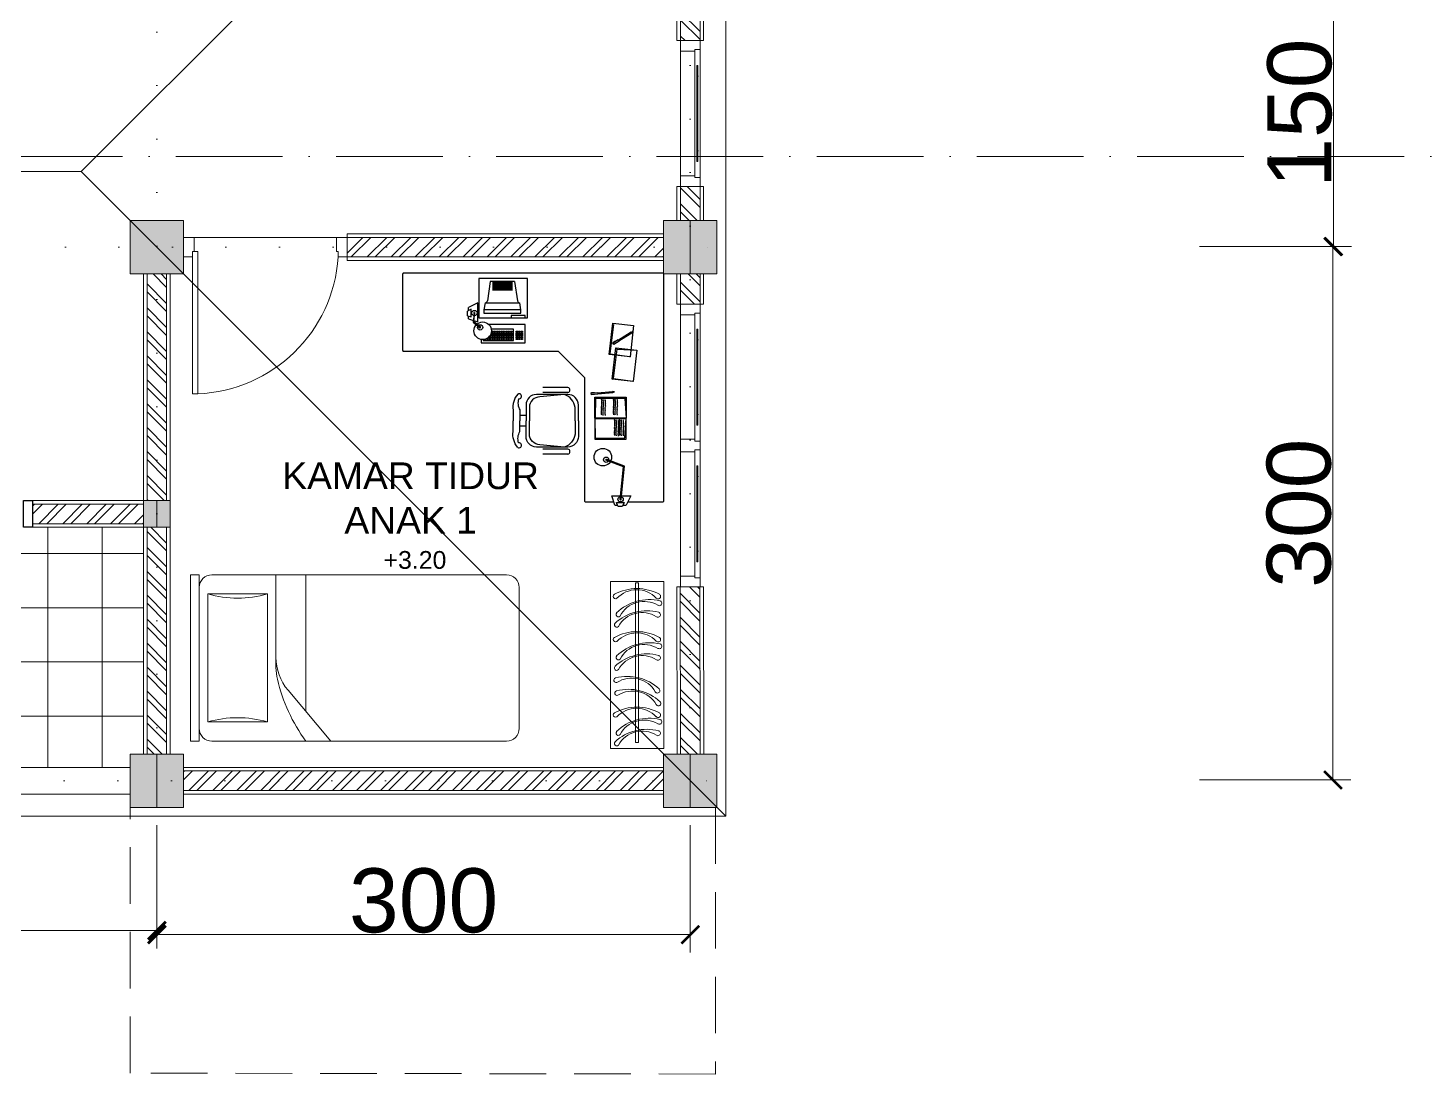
# Model space of a CAD drawing. Header units: millimetres. Extents: x -12161372 to 46643, y -9506984 to 15358.
# Drawn here: x 17820 to 18606, y 5194 to 5782 of the extents above; entities that cross this region are included whole.
import ezdxf
from ezdxf.enums import TextEntityAlignment as Align

# ---------------------------------------------------------------- set-up
doc = ezdxf.new("R2010")
doc.units = ezdxf.units.MM
for name, pattern in [('ACAD_ISO07W100', [3, 0, -3]), ('ACAD_ISO10W100', [18, 12, -3, 0, -3]), ('HIDDEN2', [4.7625, 3.175, -1.5875])]:
    doc.linetypes.add(name, pattern=pattern)
for name, color, linetype, lineweight in [('arsiran', 202, 'Continuous', 0), ('atap', 220, 'Continuous', 0), ('dimensi', 50, 'Continuous', 5), ('dinding', 110, 'Continuous', 9), ('furniture', 7, 'Continuous', 5), ('garis potongan', 3, 'ACAD_ISO10W100', 18), ('interior', 7, 'Continuous', 13), ('jendela', 7, 'Continuous', 15), ('kolom', 150, 'Continuous', 13), ('pintu', 7, 'Continuous', 13), ('teks', 255, 'Continuous', 5)]:
    doc.layers.add(name, color=color, linetype=linetype, lineweight=lineweight)
doc.layers.add('GRID', color=7, linetype='Continuous', plot=False)
doc.styles.add('ATT', font='romans.shx')
doc.styles.get("Standard").update_dxf_attribs({"font": 'arial.ttf'})
doc.dimstyles.new('ISO-25', dxfattribs={"dimtxt": 4.5, "dimasz": 10, "dimexe": 10, "dimexo": 10, "dimtad": 1, "dimtxsty": 'Standard', "dimblk": 'ARCHTICK', "dimcen": 2.5, "dimclrt": 256, "dimadec": 0, "dimazin": 0, "dimtfac": 1, "dimtmove": 0, "dimatfit": 3, "dimfxl": 75, "dimfxlon": 1, "dimtfillclr": 256, "dimlwd": -1, "dimlwe": -1, "dimarcsym": 0})

# ---------------------------------------------------------------- blocks, each defined once
blk = doc.blocks.new('*U46')
at = {"layer": 'arsiran'}
h = blk.add_hatch(dxfattribs=at)
h.set_pattern_fill('ANSI32', color=256, angle=-0.02611)
h.set_pattern_definition([(44.9739, (-2527.536, -4512.117), (-6.732122, 6.73826), []), (44.9739, (-2523.0455, -4512.119), (-6.732122, 6.73826), [])])
h.paths.add_polyline_path([(0, 5.5), (0, -5.5), (19.2, -5.51), (19.2, 5.49)])
blk.add_lwpolyline([(0, -5.5), (19.2, -5.51), (19.2, 5.49), (0, 5.5)], close=True, dxfattribs=at)
at = {"layer": 'dinding'}
blk.add_lwpolyline([(0, -7.5), (19.2, -7.51), (19.21, 7.49), (0, 7.5)], close=True, dxfattribs=at)
blk = doc.blocks.new('*U4')
at = {"layer": 'arsiran'}
h = blk.add_hatch(dxfattribs=at)
h.set_pattern_fill('ANSI32', color=256)
h.set_pattern_definition([(45, (-2274.681, -4513.269), (-6.735192, 6.735192), []), (45, (-2270.191, -4513.269), (-6.735192, 6.735192), [])])
h.paths.add_polyline_path([(0, 5.5), (0, -5.5), (270, -5.5), (270, 5.5)])
blk.add_lwpolyline([(0, -5.5), (270, -5.5), (270, 5.5), (0, 5.5)], close=True, dxfattribs=at)
at = {"layer": 'dinding'}
blk.add_lwpolyline([(0, -7.5), (270, -7.5), (270, 7.5), (0, 7.5)], close=True, dxfattribs=at)
blk = doc.blocks.new('*U13')
at = {"layer": 'arsiran'}
h = blk.add_hatch(dxfattribs=at)
h.set_pattern_fill('ANSI32', color=256)
h.set_pattern_definition([(45, (-2417.181, -4513.269), (-6.735192, 6.735192), []), (45, (-2412.691, -4513.269), (-6.735192, 6.735192), [])])
h.paths.add_polyline_path([(0, 5.5), (0, -5.5), (127.5, -5.5), (127.5, 5.5)])
blk.add_lwpolyline([(0, -5.5), (127.5, -5.5), (127.5, 5.5), (0, 5.5)], close=True, dxfattribs=at)
at = {"layer": 'dinding'}
blk.add_lwpolyline([(0, -7.5), (127.5, -7.5), (127.5, 7.5), (0, 7.5)], close=True, dxfattribs=at)
blk = doc.blocks.new('*U45')
at = {"layer": 'arsiran'}
h = blk.add_hatch(dxfattribs=at)
h.set_pattern_fill('ANSI32', color=256, angle=-0.00017)
h.set_pattern_definition([(44.99983, (-2366.694, -4513.262), (-6.735172, 6.735212), []), (44.99983, (-2362.204, -4513.262), (-6.735172, 6.735212), [])])
h.paths.add_polyline_path([(0, 5.5), (0, -5.5), (178, -5.5), (178, 5.5)])
blk.add_lwpolyline([(0, -5.5), (178, -5.5), (178, 5.5), (0, 5.5)], close=True, dxfattribs=at)
at = {"layer": 'dinding'}
blk.add_lwpolyline([(0, -7.5), (178, -7.5), (178, 7.5), (0, 7.5)], close=True, dxfattribs=at)
blk = doc.blocks.new('*U116')
at = {"layer": 'arsiran'}
h = blk.add_hatch(dxfattribs=at)
h.set_pattern_fill('ANSI32', color=256, angle=0.07734)
h.set_pattern_definition([(45.07734, (-2444.634, -4516.573), (-6.744278, 6.726094), []), (45.07734, (-2440.1435, -4516.567), (-6.744278, 6.726094), [])])
h.paths.add_polyline_path([(-0.01, 5.5), (0.01, -5.5), (93.96, -5.37), (93.95, 5.63)])
blk.add_lwpolyline([(0.01, -5.5), (93.96, -5.37), (93.95, 5.63), (-0.01, 5.5)], close=True, dxfattribs=at)
at = {"layer": 'dinding'}
blk.add_lwpolyline([(0.01, -7.5), (93.96, -7.37), (93.94, 7.63), (-0.01, 7.5)], close=True, dxfattribs=at)
blk = doc.blocks.new('*U37')
at = {"layer": 'arsiran'}
h = blk.add_hatch(dxfattribs=at)
h.set_pattern_fill('ANSI32', color=256)
h.set_pattern_definition([(45, (-2527.686, -4513.269), (-6.735192, 6.735192), []), (45, (-2523.196, -4513.269), (-6.735192, 6.735192), [])])
h.paths.add_polyline_path([(0, 5.5), (0, -5.5), (16.99, -5.5), (16.99, 5.5)])
blk.add_lwpolyline([(0, -5.5), (16.99, -5.5), (16.99, 5.5), (0, 5.5)], close=True, dxfattribs=at)
at = {"layer": 'dinding'}
blk.add_lwpolyline([(0, -7.5), (16.99, -7.5), (16.99, 7.5), (0, 7.5)], close=True, dxfattribs=at)
blk = doc.blocks.new('12PBED02')
at = {"color": 0, "linetype": 'ByBlock'}
for p, q in [((0, 0), (0, 39)), ((2, 39), (0, 39)), ((2, 0), (2, 39)), ((5, 39), (74, 39)), ((20, 39), (20, 17.28474)), ((27, 39), (27, 7)), ((18, 34.5), (4, 34.5)), ((4, 34.5), (4, 4.5)), ((18, 4.5), (18, 34.5)), ((77, 36), (77, 3)), ((32.861232, 0.014143), (22.821743, 11.933915)), ((4, 4.5), (18, 4.5)), ((2, 0), (0, 0)), ((74, 0), (5, 0))]:
    blk.add_line(p, q, dxfattribs=at)
for centre, radius, start, end in [((5, 36), 3, 90, 180), ((74, 36), 3, 0, 90), ((11, 58.5), 25, 253.739795, 286.260205), ((32, 19.664349), 12, 180, 220.10593), ((32, 17.28474), 12, 180, 193.392796), ((59.913793, 23.931034), 40.69413, 193.392796, 216.020234), ((11, -19.5), 25, 73.739795, 106.260205), ((5, 3), 3, 180, 270), ((74, 3), 3, 270, 0)]:
    blk.add_arc(centre, radius, start, end, dxfattribs=at)
at = {"color": 0, "linetype": 'ByBlock', "style": 'ATT'}
for tag, flags, p in [('ITEM', 3, (49, 25)), ('ROOM_NUMBER', 1, (49, 10.5))]:
    blk.add_attdef(tag, text='', height=6, dxfattribs=dict(at, flags=flags)).set_placement(p, align=Align.CENTER)
blk = doc.blocks.new('*U29')
at = {"layer": 'arsiran'}
h = blk.add_hatch(dxfattribs=at)
h.set_pattern_fill('ANSI32', color=256)
h.set_pattern_definition([(45, (-2482.181, -4513.269), (-6.735192, 6.735192), []), (45, (-2477.691, -4513.269), (-6.735192, 6.735192), [])])
h.paths.add_polyline_path([(0, 5.5), (0, -5.5), (62.5, -5.5), (62.5, 5.5)])
blk.add_lwpolyline([(0, -5.5), (62.5, -5.5), (62.5, 5.5), (0, 5.5)], close=True, dxfattribs=at)
at = {"layer": 'dinding'}
blk.add_lwpolyline([(0, -7.5), (62.5, -7.5), (62.5, 7.5), (0, 7.5)], close=True, dxfattribs=at)
blk = doc.blocks.new('_ArchTick')
at = {"color": 0, "linetype": 'ByBlock', "const_width": 0.15}
blk.add_lwpolyline([(-0.5, -0.5), (0.5, 0.5)], dxfattribs=at)
blk = doc.blocks.new('*D109')
at = {"layer": 'Defpoints', "color": 0, "ltscale": 10, "transparency": 16777216}
for p in [(17592.06, 5343.68), (17892.06, 5343.68), (17892.06, 5274.36)]:
    blk.add_point(p, dxfattribs=at)
at = {"layer": 'dimensi', "color": 0, "ltscale": 10, "transparency": 16777216}
for p, q in [((17592.06, 5333.68), (17592.06, 5264.36)), ((17892.06, 5333.68), (17892.06, 5264.36)), ((17592.06, 5274.36), (17892.06, 5274.36))]:
    blk.add_line(p, q, dxfattribs=at)
at = {"layer": 'dimensi', "color": 0, "ltscale": 10, "transparency": 16777216, "xscale": 10, "yscale": 10, "zscale": 10, "rotation": 180}
blk.add_blockref('_ArchTick', (17592.06, 5274.36), dxfattribs=at)
at = {"layer": 'dimensi', "color": 0, "ltscale": 10, "transparency": 16777216, "xscale": 10, "yscale": 10, "zscale": 10}
blk.add_blockref('_ArchTick', (17892.06, 5274.36), dxfattribs=at)
at = {"layer": 'dimensi', "ltscale": 10, "transparency": 16777216, "insert": (17742.06, 5293.38), "char_height": 4.5, "attachment_point": 5}
blk.add_mtext('{\\H8x;300}', dxfattribs=at)
blk = doc.blocks.new('*D110')
at = {"layer": 'Defpoints', "color": 0, "ltscale": 10, "transparency": 16777216}
for p in [(18192.06, 5343.68), (17892.06, 5272.11), (18192.06, 5272.11)]:
    blk.add_point(p, dxfattribs=at)
at = {"layer": 'dimensi', "color": 0, "ltscale": 10, "transparency": 16777216}
for p, q in [((18192.06, 5333.68), (18192.06, 5262.11)), ((17892.06, 5272.11), (17892.06, 5282.11)), ((17892.06, 5272.11), (18192.06, 5272.11))]:
    blk.add_line(p, q, dxfattribs=at)
at = {"layer": 'dimensi', "color": 0, "ltscale": 10, "transparency": 16777216, "xscale": 10, "yscale": 10, "zscale": 10, "rotation": 180}
blk.add_blockref('_ArchTick', (17892.06, 5272.11), dxfattribs=at)
at = {"layer": 'dimensi', "color": 0, "ltscale": 10, "transparency": 16777216, "xscale": 10, "yscale": 10, "zscale": 10}
blk.add_blockref('_ArchTick', (18192.06, 5272.11), dxfattribs=at)
at = {"layer": 'dimensi', "ltscale": 10, "transparency": 16777216, "insert": (18042.06, 5291.13), "char_height": 4.5, "attachment_point": 5}
blk.add_mtext('{\\H8x;300}', dxfattribs=at)
blk = doc.blocks.new('*D111')
at = {"layer": 'Defpoints', "color": 0, "ltscale": 10, "transparency": 16777216}
for p in [(18207.06, 5809.07), (18207.06, 5659.07), (18553.84, 5659.07)]:
    blk.add_point(p, dxfattribs=at)
at = {"layer": 'dimensi', "color": 0, "ltscale": 10, "transparency": 16777216}
for p, q in [((18478.84, 5809.07), (18563.84, 5809.07)), ((18553.84, 5809.07), (18553.84, 5659.07)), ((18478.84, 5659.07), (18563.84, 5659.07))]:
    blk.add_line(p, q, dxfattribs=at)
at = {"layer": 'dimensi', "color": 0, "ltscale": 10, "transparency": 16777216, "xscale": 10, "yscale": 10, "zscale": 10}
for p, rotation in [((18553.84, 5809.07), 90), ((18553.84, 5659.07), 270)]:
    blk.add_blockref('_ArchTick', p, dxfattribs=dict(at, rotation=rotation))
at = {"layer": 'dimensi', "ltscale": 10, "transparency": 16777216, "insert": (18534.83, 5734.07), "char_height": 4.5, "attachment_point": 5, "rotation": 90}
blk.add_mtext('{\\H8x;150}', dxfattribs=at)
blk = doc.blocks.new('*D112')
at = {"layer": 'Defpoints', "color": 0, "ltscale": 10, "transparency": 16777216}
for p in [(18207.69, 5659.07), (18208.31, 5359.07), (18553.48, 5359.07)]:
    blk.add_point(p, dxfattribs=at)
at = {"layer": 'dimensi', "color": 0, "ltscale": 10, "transparency": 16777216}
for p, q in [((18478.48, 5659.07), (18563.48, 5659.07)), ((18553.48, 5659.07), (18553.48, 5359.07)), ((18478.48, 5359.07), (18563.48, 5359.07))]:
    blk.add_line(p, q, dxfattribs=at)
at = {"layer": 'dimensi', "color": 0, "ltscale": 10, "transparency": 16777216, "xscale": 10, "yscale": 10, "zscale": 10}
for p, rotation in [((18553.48, 5659.07), 90), ((18553.48, 5359.07), 270)]:
    blk.add_blockref('_ArchTick', p, dxfattribs=dict(at, rotation=rotation))
at = {"layer": 'dimensi', "ltscale": 10, "transparency": 16777216, "insert": (18534.46, 5509.07), "char_height": 4.5, "attachment_point": 5, "rotation": 90}
blk.add_mtext('{\\H8x;300}', dxfattribs=at)
blk = doc.blocks.new('A$C20D7642B')
for p, q in [((0, 1880), (0, 0)), ((600, 1880), (0, 1880)), ((285, 14), (285, 1812)), ((285, 1812), (316, 1812)), ((316, 1812), (316, 14)), ((600, 1880), (600, 0)), ((340, 0), (0, 0)), ((316, 14), (285, 14)), ((340, 0), (600, 0))]:
    blk.add_line(p, q)
for centre, radius, start, end in [((65, 1707), 27.8, 56.3378, 252.7376), ((190, 2189), 526, 255.3064, 312.7492), ((243, 1988), 305, 237.7855, 330.9171), ((511, 1705), 26.4, 313.4541, 140.2621), ((529, 1823), 26.4, 312.0689, 138.8769), ((49, 1578), 27.8, 57.7231, 254.1228), ((163, 2064), 526, 256.6916, 314.1345), ((221, 1864), 305, 239.1708, 332.3023), ((63, 1502), 27.8, 42.31, 238.7098), ((301, 1940), 526, 241.2786, 298.7214), ((304, 1732), 305, 223.7577, 316.8893), ((542, 1501), 26.4, 298.0411, 124.849), ((59, 1372), 27.8, 28.2801, 224.6799), ((397, 1739), 526, 227.2487, 284.6915), ((349, 1537), 305, 209.7278, 302.8594), ((524, 1256), 26.4, 284.0112, 110.8192), ((71, 1227), 27.8, 28.2801, 224.6799), ((408, 1594), 526, 227.2487, 284.6915), ((360, 1392), 305, 209.7278, 302.8594), ((535, 1111), 26.4, 284.0112, 110.8192), ((190, 1340), 526, 255.3064, 312.7492), ((243, 1139), 305, 237.7855, 330.9171), ((529, 974), 26.4, 312.0689, 138.8769), ((65, 858), 27.8, 56.3378, 252.7376), ((163, 1215), 526, 256.6916, 314.1345), ((221, 1015), 305, 239.1708, 332.3023), ((511, 856), 26.4, 313.4541, 140.2621), ((49, 729), 27.8, 57.7231, 254.1228), ((63, 653), 27.8, 42.31, 238.7098), ((304, 883), 305, 223.7577, 316.8893), ((542, 652), 26.4, 298.0411, 124.849), ((301, 1090), 526, 241.2786, 298.7214), ((243, 655), 305, 237.7855, 330.9171), ((529, 489), 26.4, 312.0689, 138.8769), ((65, 374), 27.8, 56.3378, 252.7376), ((163, 730), 526, 256.6916, 314.1345), ((190, 856), 526, 255.3064, 312.7492), ((221, 530), 305, 239.1708, 332.3023), ((511, 372), 26.4, 313.4541, 140.2621), ((49, 245), 27.8, 57.7231, 254.1228), ((63, 168), 27.8, 42.31, 238.7098), ((304, 398), 305, 223.7577, 316.8893), ((542, 168), 26.4, 298.0411, 124.849), ((301, 606), 526, 241.2786, 298.7214)]:
    blk.add_arc(centre, radius, start, end)

msp = doc.modelspace()

# ---------------------------------------------------------------- hatches: boundary and pattern name
at = {"layer": 'dinding'}
h = msp.add_hatch(dxfattribs=at)
h.set_pattern_fill('NET', color=8, scale=9.6)
h.paths.add_polyline_path([(17884.561, 5501.176), (17599.561, 5501.176), (17599.561, 5373.676), (17607.061, 5373.676), (17607.061, 5366.176), (17877.061, 5366.176), (17877.061, 5373.676), (17884.561, 5373.676)])
at = {"layer": 'jendela'}
h = msp.add_hatch(color=256, dxfattribs=at)
h.dxf.hatch_style = 1
h.paths.add_polyline_path([(18196.338, 5706.874), (18195.738, 5706.874), (18195.738, 5760.874), (18196.338, 5760.874)])
h = msp.add_hatch(color=256, dxfattribs=at)
h.dxf.hatch_style = 1
h.paths.add_polyline_path([(18196.338, 5706.874), (18195.738, 5706.874), (18195.738, 5760.874), (18196.338, 5760.874)])
h = msp.add_hatch(color=256, dxfattribs=at)
h.dxf.hatch_style = 1
h.paths.add_polyline_path([(18196.338, 5760.861), (18195.738, 5760.861), (18195.738, 5706.861), (18196.338, 5706.861)])
h = msp.add_hatch(color=256, dxfattribs=at)
h.dxf.hatch_style = 1
h.paths.add_polyline_path([(18196.338, 5760.861), (18195.738, 5760.861), (18195.738, 5706.861), (18196.338, 5706.861)])
h = msp.add_hatch(color=256, dxfattribs=at)
h.dxf.hatch_style = 1
h.paths.add_polyline_path([(18196.343, 5760.867), (18195.743, 5760.867), (18195.743, 5706.867), (18196.343, 5706.867)])
h = msp.add_hatch(color=256, dxfattribs=at)
h.dxf.hatch_style = 1
h.paths.add_polyline_path([(18196.347, 5558.683), (18195.747, 5558.683), (18195.747, 5612.683), (18196.347, 5612.683)])
h = msp.add_hatch(color=256, dxfattribs=at)
h.dxf.hatch_style = 1
h.paths.add_polyline_path([(18196.347, 5558.683), (18195.747, 5558.683), (18195.747, 5612.683), (18196.347, 5612.683)])
h = msp.add_hatch(color=256, dxfattribs=at)
h.dxf.hatch_style = 1
h.paths.add_polyline_path([(18196.347, 5612.669), (18195.747, 5612.669), (18195.747, 5558.669), (18196.347, 5558.669)])
h = msp.add_hatch(color=256, dxfattribs=at)
h.dxf.hatch_style = 1
h.paths.add_polyline_path([(18196.347, 5612.669), (18195.747, 5612.669), (18195.747, 5558.669), (18196.347, 5558.669)])
h = msp.add_hatch(color=256, dxfattribs=at)
h.dxf.hatch_style = 1
h.paths.add_polyline_path([(18196.352, 5612.676), (18195.752, 5612.676), (18195.752, 5558.676), (18196.352, 5558.676)])
h = msp.add_hatch(color=256, dxfattribs=at)
h.dxf.hatch_style = 1
h.paths.add_polyline_path([(18196.347, 5481.683), (18195.747, 5481.683), (18195.747, 5535.683), (18196.347, 5535.683)])
h = msp.add_hatch(color=256, dxfattribs=at)
h.dxf.hatch_style = 1
h.paths.add_polyline_path([(18196.347, 5481.683), (18195.747, 5481.683), (18195.747, 5535.683), (18196.347, 5535.683)])
h = msp.add_hatch(color=256, dxfattribs=at)
h.dxf.hatch_style = 1
h.paths.add_polyline_path([(18196.347, 5535.669), (18195.747, 5535.669), (18195.747, 5481.669), (18196.347, 5481.669)])
h = msp.add_hatch(color=256, dxfattribs=at)
h.dxf.hatch_style = 1
h.paths.add_polyline_path([(18196.347, 5535.669), (18195.747, 5535.669), (18195.747, 5481.669), (18196.347, 5481.669)])
h = msp.add_hatch(color=256, dxfattribs=at)
h.dxf.hatch_style = 1
h.paths.add_polyline_path([(18196.352, 5535.676), (18195.752, 5535.676), (18195.752, 5481.676), (18196.352, 5481.676)])
at = {"layer": 'kolom'}
h = msp.add_hatch(color=256, dxfattribs=at)
h.dxf.hatch_style = 1
h.paths.add_polyline_path([(17907.061, 5643.676), (17907.061, 5673.676), (17877.061, 5673.676), (17877.061, 5643.676)])
h = msp.add_hatch(color=256, dxfattribs=at)
h.dxf.hatch_style = 1
h.paths.add_polyline_path([(18207.061, 5643.676), (18207.061, 5673.676), (18177.061, 5673.676), (18177.061, 5643.676)])
h = msp.add_hatch(color=256, dxfattribs=at)
h.dxf.hatch_style = 1
h.paths.add_polyline_path([(17884.561, 5501.176), (17899.561, 5501.176), (17899.561, 5516.176), (17884.561, 5516.176)])
h = msp.add_hatch(color=256, dxfattribs=at)
h.dxf.hatch_style = 1
h.paths.add_polyline_path([(17907.061, 5343.676), (17907.061, 5373.676), (17877.061, 5373.676), (17877.061, 5343.676)])
h = msp.add_hatch(color=256, dxfattribs=at)
h.dxf.hatch_style = 1
h.paths.add_polyline_path([(18207.061, 5343.676), (18207.061, 5373.676), (18177.061, 5373.676), (18177.061, 5343.676)])

# ---------------------------------------------------------------- linework, layer by layer
msp.add_lwpolyline([(17822.061, 5501.176), (17817.061, 5501.176), (17817.061, 5516.176), (17822.061, 5516.176)], close=True)
at = {"layer": 'atap', "ltscale": 10}
for p, q in [((17849.561, 5701.176), (18075.026, 5926.641)), ((17649.561, 5701.176), (17849.561, 5701.176)), ((17849.561, 5701.176), (18212.061, 5338.676))]:
    msp.add_line(p, q, dxfattribs=at)
at = {"layer": 'atap', "linetype": 'HIDDEN2', "ltscale": 10}
for p, q in [((17877.061, 5194.23), (17877.061, 5343.676)), ((18206.196, 5343.676), (18206.196, 5193.705)), ((18206.196, 5193.705), (17877.061, 5194.23))]:
    msp.add_line(p, q, dxfattribs=at)
at = {"layer": 'atap', "ltscale": 10}
msp.add_lwpolyline([(17287.061, 6063.676), (17287.061, 5338.676), (18212.061, 5338.676), (18212.061, 5789.069)], dxfattribs=at)
at = {"layer": 'dinding'}
msp.add_lwpolyline([(17607.061, 5351.176), (17877.061, 5351.176), (17877.061, 5366.176), (17607.061, 5366.176)], close=True, dxfattribs=at)
at = {"layer": 'garis potongan', "ltscale": 5}
msp.add_lwpolyline([(16641.36, 5684.673), (16641.36, 5709.673), (19143.906, 5709.673), (19143.906, 5684.673)], dxfattribs=at)
at = {"layer": 'GRID'}
for p, q in [((18100.43, 5641.143), (18073.061, 5641.143)), ((18073.061, 5641.143), (18073.061, 5618.987)), ((18079.575, 5639.448), (18077.966, 5628.462)), ((18093.267, 5639.448), (18079.575, 5639.448)), ((18081.077, 5639.448), (18081.077, 5634.261)), ((18081.668, 5639.448), (18081.668, 5634.261)), ((18082.259, 5639.448), (18082.259, 5634.261)), ((18082.85, 5639.448), (18082.85, 5634.261)), ((18083.441, 5639.448), (18083.441, 5634.261)), ((18084.031, 5639.448), (18084.031, 5634.261)), ((18084.622, 5639.448), (18084.622, 5634.261)), ((18085.213, 5639.448), (18085.213, 5634.261)), ((18085.804, 5639.448), (18085.804, 5634.261)), ((18086.395, 5639.448), (18086.395, 5634.261)), ((18086.986, 5639.448), (18086.986, 5634.261)), ((18087.577, 5639.448), (18087.577, 5634.261)), ((18087.577, 5639.448), (18087.577, 5634.261)), ((18088.168, 5639.448), (18088.168, 5634.261)), ((18088.759, 5639.448), (18088.759, 5634.261)), ((18089.35, 5639.448), (18089.35, 5634.261)), ((18089.941, 5639.448), (18089.941, 5634.261)), ((18090.531, 5639.448), (18090.531, 5634.261)), ((18091.122, 5639.448), (18091.122, 5634.261)), ((18091.713, 5639.448), (18091.713, 5634.261)), ((18093.267, 5639.448), (18094.877, 5628.462)), ((18100.43, 5618.987), (18100.43, 5641.143)), ((18068.78, 5623.75), (18066.687, 5622.736)), ((18066.687, 5620.158), (18066.687, 5622.736)), ((18072.559, 5627.384), (18067.326, 5624.847)), ((18067.326, 5623.045), (18067.326, 5624.847)), ((18068.78, 5619.468), (18068.78, 5623.75)), ((18070.736, 5621.957), (18070.198, 5616.999)), ((18072.559, 5616.678), (18072.559, 5627.384)), ((18076.614, 5627.386), (18076.03, 5623.399)), ((18096.83, 5623.399), (18076.03, 5623.399)), ((18076.03, 5623.399), (18076.03, 5621.556)), ((18076.614, 5627.386), (18096.229, 5627.386)), ((18096.83, 5623.399), (18096.229, 5627.386)), ((18096.83, 5621.556), (18096.83, 5623.399)), ((18066.687, 5620.158), (18068.78, 5619.468)), ((18067.326, 5618.404), (18067.326, 5619.948)), ((18067.326, 5618.404), (18072.559, 5616.678)), ((18070.531, 5621.402), (18069.922, 5616.471)), ((18069.922, 5616.471), (18073.65, 5613.379)), ((18070.198, 5616.999), (18073.988, 5613.863)), ((18073.061, 5618.987), (18100.43, 5618.987)), ((18076.03, 5621.556), (18096.83, 5621.556)), ((18099.12, 5615.248), (18078.736, 5615.248)), ((18099.126, 5620.29), (18091.307, 5620.29)), ((18091.307, 5620.29), (18091.307, 5618.987)), ((18099.12, 5604.821), (18099.12, 5615.248)), ((18099.126, 5618.987), (18099.126, 5620.29)), ((18147.022, 5598.774), (18149.093, 5615.162)), ((18074.358, 5606.848), (18074.358, 5604.821)), ((18075.661, 5606.765), (18075.661, 5606.125)), ((18092.604, 5612.641), (18080.16, 5612.641)), ((18092.604, 5606.125), (18092.604, 5612.641)), ((18148.508, 5604.827), (18151.5, 5606.716)), ((18151.5, 5606.716), (18151.933, 5606.031)), ((18151.612, 5606.527), (18158.778, 5611.052)), ((18151.928, 5606.027), (18159.094, 5610.552)), ((18159.094, 5610.552), (18159.83, 5611.403)), ((18074.358, 5604.821), (18099.12, 5604.821)), ((18075.661, 5606.125), (18092.604, 5606.125)), ((18117.969, 5599.949), (18132.742, 5585.187)), ((18147.022, 5598.774), (18146.427, 5598.359)), ((18147.022, 5598.774), (18157.955, 5597.276)), ((18148.489, 5605.043), (18149.946, 5605.963)), ((18148.624, 5604.829), (18148.489, 5605.043)), ((18149.025, 5604.008), (18148.508, 5604.827)), ((18148.624, 5604.829), (18150.081, 5605.75)), ((18148.778, 5584.936), (18150.849, 5601.324)), ((18152.012, 5605.894), (18149.025, 5604.008)), ((18150.081, 5605.75), (18149.946, 5605.963)), ((18150.173, 5602.136), (18150.849, 5601.324)), ((18150.849, 5601.324), (18161.917, 5600.81)), ((18151.928, 5606.027), (18152.012, 5605.894)), ((18157.955, 5597.276), (18158.17, 5597.043)), ((18148.183, 5584.521), (18148.778, 5584.936)), ((18148.778, 5584.936), (18159.712, 5583.438)), ((18159.712, 5583.438), (18159.926, 5583.205)), ((18123.215, 5579.8), (18109.2, 5579.8)), ((18123.215, 5576.952), (18109.2, 5576.952)), ((18136.4, 5576.709), (18139.924, 5577.029)), ((18136.488, 5575.744), (18136.4, 5576.709)), ((18136.481, 5576.91), (18138.198, 5577.066)), ((18136.504, 5576.659), (18136.481, 5576.91)), ((18140.005, 5576.064), (18136.488, 5575.744)), ((18136.504, 5576.659), (18138.221, 5576.815)), ((18138.221, 5576.815), (18138.198, 5577.066)), ((18139.924, 5577.029), (18139.997, 5576.222)), ((18139.938, 5576.81), (18148.378, 5577.577)), ((18139.991, 5576.221), (18148.431, 5576.988)), ((18139.991, 5576.221), (18140.005, 5576.064)), ((18149.475, 5577.411), (18148.378, 5577.577)), ((18148.431, 5576.988), (18149.475, 5577.411)), ((18138.278, 5574.406), (18138.757, 5573.861)), ((18138.757, 5573.861), (18138.495, 5562.828)), ((18138.757, 5573.861), (18155.274, 5573.643)), ((18156.005, 5574.406), (18155.274, 5573.643)), ((18155.274, 5573.643), (18156.005, 5562.587)), ((18099.691, 5564.026), (18096.225, 5564.026)), ((18138.495, 5562.828), (18138.288, 5562.589)), ((18138.757, 5551.314), (18138.495, 5562.346)), ((18138.495, 5562.346), (18156.005, 5562.346)), ((18155.274, 5551.532), (18156.005, 5562.587)), ((18099.691, 5558.117), (18096.225, 5558.117)), ((18138.757, 5551.314), (18155.274, 5551.532)), ((18123.215, 5545.191), (18109.2, 5545.191)), ((18123.215, 5542.344), (18109.2, 5542.344)), ((18154.565, 5535.214), (18144.546, 5538.942)), ((18155.093, 5535.49), (18145.03, 5539.28)), ((18153.124, 5517.019), (18155.093, 5535.49)), ((18152.569, 5516.814), (18154.565, 5535.214)), ((18147.845, 5518.842), (18158.551, 5518.842)), ((18149.571, 5513.609), (18147.845, 5518.842)), ((18149.571, 5513.609), (18151.115, 5513.609)), ((18150.635, 5515.064), (18154.917, 5515.064)), ((18151.325, 5512.971), (18150.635, 5515.064)), ((18151.325, 5512.971), (18153.903, 5512.971)), ((18154.917, 5515.064), (18153.903, 5512.971)), ((18154.212, 5513.609), (18156.014, 5513.609)), ((18158.551, 5518.842), (18156.014, 5513.609))]:
    msp.add_line(p, q, dxfattribs=at)
for points in [[(18117.969, 5599.949), (18031.064, 5599.949, -0.4142136), (18030.473, 5600.54), (18030.473, 5643.676, -0.4142136), (18031.064, 5644.267), (18133.333, 5644.267)], [(18133.333, 5644.267), (18176.47, 5644.267, -0.4142136), (18177.061, 5643.676), (18177.061, 5515.87, -0.4142136), (18176.47, 5515.279), (18156.824, 5515.279)], [(18149.021, 5515.279), (18133.333, 5515.279, -0.4142136), (18132.742, 5515.87), (18132.742, 5585.187)], [(18094.978, 5576.104, 0.2070657), (18092.403, 5567.118), (18092.403, 5561.072)], [(18129.119, 5561.072), (18129.119, 5569.935, 0.4142136), (18123.21, 5575.845), (18105.482, 5575.845, 0.4183762), (18099.691, 5569.935), (18099.691, 5561.072)], [(18127.261, 5561.072), (18127.261, 5568.61, 0.2802797), (18121.351, 5575.845), (18107.41, 5574.519, 0.4183762), (18101.619, 5568.61), (18101.619, 5561.072)], [(18095.515, 5573.424, 0.2145784), (18096.225, 5567.142), (18096.225, 5561.072)], [(18094.978, 5546.039, -0.2070657), (18092.403, 5555.026), (18092.403, 5561.072)], [(18095.515, 5548.719, -0.2145784), (18096.225, 5555.001), (18096.225, 5561.072)], [(18129.119, 5561.072), (18129.119, 5552.208, -0.4142136), (18123.21, 5546.299), (18105.482, 5546.299, -0.4183762), (18099.691, 5552.208), (18099.691, 5561.072)], [(18127.261, 5561.072), (18127.261, 5553.534, -0.2802797), (18121.351, 5546.299), (18107.41, 5547.625, -0.4183762), (18101.619, 5553.534), (18101.619, 5561.072)]]:
    msp.add_lwpolyline(points, format="xyb", dxfattribs=at)
for points in [[(18158.17, 5597.032), (18146.427, 5598.359), (18148.417, 5615.974), (18160.16, 5614.648)], [(18078.549, 5606.842), (18077.708, 5606.842), (18077.708, 5607.317), (18078.549, 5607.317)], [(18079.792, 5607.646), (18078.951, 5607.646), (18078.951, 5608.121), (18079.792, 5608.121)], [(18079.792, 5606.842), (18078.951, 5606.842), (18078.951, 5607.317), (18079.792, 5607.317)], [(18081.217, 5610.897), (18080.376, 5610.897), (18080.376, 5611.372), (18081.217, 5611.372)], [(18081.217, 5610.057), (18080.376, 5610.057), (18080.376, 5610.531), (18081.217, 5610.531)], [(18081.217, 5609.253), (18080.376, 5609.253), (18080.376, 5609.728), (18081.217, 5609.728)], [(18081.217, 5608.486), (18080.376, 5608.486), (18080.376, 5608.961), (18081.217, 5608.961)], [(18081.217, 5607.646), (18080.376, 5607.646), (18080.376, 5608.121), (18081.217, 5608.121)], [(18081.217, 5606.842), (18080.376, 5606.842), (18080.376, 5607.317), (18081.217, 5607.317)], [(18082.423, 5610.897), (18081.583, 5610.897), (18081.583, 5611.372), (18082.423, 5611.372)], [(18082.423, 5610.057), (18081.583, 5610.057), (18081.583, 5610.531), (18082.423, 5610.531)], [(18082.423, 5609.253), (18081.583, 5609.253), (18081.583, 5609.728), (18082.423, 5609.728)], [(18082.423, 5608.486), (18081.583, 5608.486), (18081.583, 5608.961), (18082.423, 5608.961)], [(18082.423, 5607.646), (18081.583, 5607.646), (18081.583, 5608.121), (18082.423, 5608.121)], [(18082.423, 5606.842), (18081.583, 5606.842), (18081.583, 5607.317), (18082.423, 5607.317)], [(18083.849, 5610.897), (18083.008, 5610.897), (18083.008, 5611.372), (18083.849, 5611.372)], [(18083.849, 5610.057), (18083.008, 5610.057), (18083.008, 5610.531), (18083.849, 5610.531)], [(18083.849, 5609.253), (18083.008, 5609.253), (18083.008, 5609.728), (18083.849, 5609.728)], [(18083.849, 5608.486), (18083.008, 5608.486), (18083.008, 5608.961), (18083.849, 5608.961)], [(18083.849, 5607.646), (18083.008, 5607.646), (18083.008, 5608.121), (18083.849, 5608.121)], [(18083.849, 5606.842), (18083.008, 5606.842), (18083.008, 5607.317), (18083.849, 5607.317)], [(18085.092, 5610.897), (18084.251, 5610.897), (18084.251, 5611.372), (18085.092, 5611.372)], [(18085.092, 5610.057), (18084.251, 5610.057), (18084.251, 5610.531), (18085.092, 5610.531)], [(18085.092, 5609.253), (18084.251, 5609.253), (18084.251, 5609.728), (18085.092, 5609.728)], [(18085.092, 5608.486), (18084.251, 5608.486), (18084.251, 5608.961), (18085.092, 5608.961)], [(18085.092, 5607.646), (18084.251, 5607.646), (18084.251, 5608.121), (18085.092, 5608.121)], [(18085.092, 5606.842), (18084.251, 5606.842), (18084.251, 5607.317), (18085.092, 5607.317)], [(18086.517, 5610.897), (18085.676, 5610.897), (18085.676, 5611.372), (18086.517, 5611.372)], [(18086.517, 5610.057), (18085.676, 5610.057), (18085.676, 5610.531), (18086.517, 5610.531)], [(18086.517, 5609.253), (18085.676, 5609.253), (18085.676, 5609.728), (18086.517, 5609.728)], [(18086.517, 5608.486), (18085.676, 5608.486), (18085.676, 5608.961), (18086.517, 5608.961)], [(18086.517, 5607.646), (18085.676, 5607.646), (18085.676, 5608.121), (18086.517, 5608.121)], [(18086.517, 5606.842), (18085.676, 5606.842), (18085.676, 5607.317), (18086.517, 5607.317)], [(18087.65, 5610.897), (18086.81, 5610.897), (18086.81, 5611.372), (18087.65, 5611.372)], [(18087.65, 5610.057), (18086.81, 5610.057), (18086.81, 5610.531), (18087.65, 5610.531)], [(18087.65, 5609.253), (18086.81, 5609.253), (18086.81, 5609.728), (18087.65, 5609.728)], [(18087.65, 5608.486), (18086.81, 5608.486), (18086.81, 5608.961), (18087.65, 5608.961)], [(18087.65, 5607.646), (18086.81, 5607.646), (18086.81, 5608.121), (18087.65, 5608.121)], [(18087.65, 5606.842), (18086.81, 5606.842), (18086.81, 5607.317), (18087.65, 5607.317)], [(18089.076, 5610.897), (18088.235, 5610.897), (18088.235, 5611.372), (18089.076, 5611.372)], [(18089.076, 5610.057), (18088.235, 5610.057), (18088.235, 5610.531), (18089.076, 5610.531)], [(18089.076, 5609.253), (18088.235, 5609.253), (18088.235, 5609.728), (18089.076, 5609.728)], [(18089.076, 5608.486), (18088.235, 5608.486), (18088.235, 5608.961), (18089.076, 5608.961)], [(18089.076, 5607.646), (18088.235, 5607.646), (18088.235, 5608.121), (18089.076, 5608.121)], [(18089.076, 5606.842), (18088.235, 5606.842), (18088.235, 5607.317), (18089.076, 5607.317)], [(18090.319, 5610.897), (18089.478, 5610.897), (18089.478, 5611.372), (18090.319, 5611.372)], [(18090.319, 5610.057), (18089.478, 5610.057), (18089.478, 5610.531), (18090.319, 5610.531)], [(18090.319, 5609.253), (18089.478, 5609.253), (18089.478, 5609.728), (18090.319, 5609.728)], [(18090.319, 5608.486), (18089.478, 5608.486), (18089.478, 5608.961), (18090.319, 5608.961)], [(18090.319, 5607.646), (18089.478, 5607.646), (18089.478, 5608.121), (18090.319, 5608.121)], [(18090.319, 5606.842), (18089.478, 5606.842), (18089.478, 5607.317), (18090.319, 5607.317)], [(18091.744, 5610.897), (18090.903, 5610.897), (18090.903, 5611.372), (18091.744, 5611.372)], [(18091.744, 5610.057), (18090.903, 5610.057), (18090.903, 5610.531), (18091.744, 5610.531)], [(18091.744, 5609.253), (18090.903, 5609.253), (18090.903, 5609.728), (18091.744, 5609.728)], [(18091.744, 5608.486), (18090.903, 5608.486), (18090.903, 5608.961), (18091.744, 5608.961)], [(18091.744, 5607.646), (18090.903, 5607.646), (18090.903, 5608.121), (18091.744, 5608.121)], [(18091.744, 5606.842), (18090.903, 5606.842), (18090.903, 5607.317), (18091.744, 5607.317)], [(18094.997, 5610.897), (18094.156, 5610.897), (18094.156, 5611.372), (18094.997, 5611.372)], [(18094.997, 5610.057), (18094.156, 5610.057), (18094.156, 5610.531), (18094.997, 5610.531)], [(18094.997, 5609.253), (18094.156, 5609.253), (18094.156, 5609.728), (18094.997, 5609.728)], [(18094.997, 5608.486), (18094.156, 5608.486), (18094.156, 5608.961), (18094.997, 5608.961)], [(18094.997, 5607.646), (18094.156, 5607.646), (18094.156, 5608.121), (18094.997, 5608.121)], [(18094.997, 5606.842), (18094.156, 5606.842), (18094.156, 5607.317), (18094.997, 5607.317)], [(18096.24, 5610.897), (18095.399, 5610.897), (18095.399, 5611.372), (18096.24, 5611.372)], [(18096.24, 5610.057), (18095.399, 5610.057), (18095.399, 5610.531), (18096.24, 5610.531)], [(18096.24, 5609.253), (18095.399, 5609.253), (18095.399, 5609.728), (18096.24, 5609.728)], [(18096.24, 5608.486), (18095.399, 5608.486), (18095.399, 5608.961), (18096.24, 5608.961)], [(18096.24, 5607.646), (18095.399, 5607.646), (18095.399, 5608.121), (18096.24, 5608.121)], [(18096.24, 5606.842), (18095.399, 5606.842), (18095.399, 5607.317), (18096.24, 5607.317)], [(18097.665, 5610.897), (18096.825, 5610.897), (18096.825, 5611.372), (18097.665, 5611.372)], [(18097.665, 5610.057), (18096.825, 5610.057), (18096.825, 5610.531), (18097.665, 5610.531)], [(18097.665, 5609.253), (18096.825, 5609.253), (18096.825, 5609.728), (18097.665, 5609.728)], [(18097.665, 5608.486), (18096.825, 5608.486), (18096.825, 5608.961), (18097.665, 5608.961)], [(18097.665, 5607.646), (18096.825, 5607.646), (18096.825, 5608.121), (18097.665, 5608.121)], [(18097.665, 5606.842), (18096.825, 5606.842), (18096.825, 5607.317), (18097.665, 5607.317)], [(18159.926, 5583.194), (18148.183, 5584.521), (18150.173, 5602.136), (18161.917, 5600.81)], [(18138.278, 5562.587), (18138.278, 5574.406), (18156.005, 5574.406), (18156.005, 5562.587)], [(18138.278, 5562.587), (18138.278, 5550.769), (18156.005, 5550.769), (18156.005, 5562.587)]]:
    msp.add_lwpolyline(points, close=True, dxfattribs=at)
for points in [[(18077.123, 5607.095), (18077.123, 5606.842), (18076.283, 5606.842), (18076.283, 5606.848)], [(18078.549, 5607.957), (18078.549, 5607.646), (18078.149, 5607.646)], [(18079.431, 5608.961), (18079.792, 5608.961), (18079.792, 5608.486), (18079.074, 5608.486)], [(18079.792, 5609.604), (18079.792, 5609.253), (18079.611, 5609.253)]]:
    msp.add_lwpolyline(points, dxfattribs=at)
for centre, radius in [((18070.633, 5621.679), 1.489), ((18075.319, 5611.688), 4.935), ((18073.856, 5613.588), 1.489), ((18142.855, 5540.611), 4.935), ((18144.755, 5539.148), 1.489), ((18152.846, 5516.917), 1.489)]:
    msp.add_circle(centre, radius, dxfattribs=at)
for centre, radius, start, end in [((18070.633, 5621.679), 0.295, 69.763802, 249.763802), ((18076.677, 5628.694), 1.31, 267.251959, 353.56624), ((18096.166, 5628.694), 1.31, 186.43376, 272.748041), ((18073.819, 5613.621), 0.295, 235.024882, 55.024882), ((18095.704, 5574.856), 1.444, 262.465153, 120.177201), ((18122.955, 5578.374), 1.445, 280.358038, 79.421937), ((18095.704, 5547.287), 1.444, 239.822799, 97.534847), ((18122.95, 5543.765), 1.445, 280.578063, 79.641962), ((18144.788, 5539.111), 0.295, 34.975118, 214.975118), ((18152.846, 5516.917), 0.295, 200.236198, 20.236198)]:
    msp.add_arc(centre, radius, start, end, dxfattribs=at)
for points in [[(18142.226, 5564.345), (18142.15, 5564.95), (18142.075, 5565.252), (18142.159, 5565.719), (18142.075, 5566.008), (18142.159, 5566.475), (18141.999, 5566.764), (18142.235, 5567.231), (18142.075, 5567.445), (18142.235, 5568.063), (18142.075, 5568.276), (18142.235, 5568.668), (18142.15, 5568.806), (18142.327, 5569.87), (18142.167, 5570.008), (18142.327, 5570.323), (18142.251, 5571.231), (18142.403, 5571.382), (18142.242, 5571.52), (18142.318, 5571.747), (18142.242, 5571.898), (18142.23, 5572.437), (18142.167, 5572.729), (18142.242, 5572.956), (18142.091, 5573.108), (18142.167, 5573.183), (18142.167, 5573.259)], [(18143.147, 5564.099), (18143.071, 5564.704), (18142.996, 5565.006), (18143.08, 5565.473), (18142.996, 5565.762), (18143.08, 5566.229), (18142.92, 5566.519), (18143.156, 5566.985), (18142.996, 5567.199), (18143.156, 5567.817), (18142.996, 5568.031), (18143.156, 5568.422), (18143.071, 5568.56), (18143.248, 5569.624), (18143.088, 5569.762), (18143.248, 5570.078), (18143.172, 5570.985), (18143.323, 5571.136), (18143.163, 5571.274), (18143.239, 5571.501), (18143.163, 5571.652), (18143.151, 5572.191), (18143.088, 5572.484), (18143.163, 5572.711), (18143.012, 5572.862), (18143.088, 5572.937), (18143.088, 5573.013)], [(18144.313, 5564.038), (18144.237, 5564.642), (18144.162, 5564.945), (18144.247, 5565.412), (18144.162, 5565.701), (18144.247, 5566.168), (18144.086, 5566.457), (18144.322, 5566.924), (18144.162, 5567.138), (18144.322, 5567.756), (18144.162, 5567.969), (18144.322, 5568.361), (18144.237, 5568.499), (18144.414, 5569.563), (18144.254, 5569.7), (18144.414, 5570.016), (18144.339, 5570.923), (18144.49, 5571.075), (18144.329, 5571.213), (18144.405, 5571.439), (18144.329, 5571.591), (18144.317, 5572.13), (18144.254, 5572.422), (18144.329, 5572.649), (18144.178, 5572.8), (18144.254, 5572.876), (18144.254, 5572.952)], [(18148.979, 5564.468), (18148.903, 5565.072), (18148.827, 5565.375), (18148.912, 5565.842), (18148.827, 5566.131), (18148.912, 5566.598), (18148.752, 5566.887), (18148.988, 5567.354), (18148.827, 5567.568), (18148.988, 5568.186), (18148.827, 5568.399), (18148.988, 5568.791), (18148.903, 5568.929), (18149.08, 5569.993), (18148.919, 5570.13), (18149.08, 5570.446), (18149.004, 5571.353), (18149.155, 5571.505), (18148.995, 5571.643), (18149.071, 5571.869), (18148.995, 5572.021), (18148.983, 5572.56), (18148.919, 5572.852), (18148.995, 5573.079), (18148.844, 5573.23), (18148.919, 5573.306), (18148.919, 5573.382)], [(18149.899, 5564.222), (18149.824, 5564.827), (18149.748, 5565.129), (18149.833, 5565.596), (18149.748, 5565.885), (18149.833, 5566.352), (18149.673, 5566.641), (18149.909, 5567.108), (18149.748, 5567.322), (18149.909, 5567.94), (18149.748, 5568.154), (18149.909, 5568.545), (18149.824, 5568.683), (18150.001, 5569.747), (18149.84, 5569.885), (18150.001, 5570.2), (18149.925, 5571.108), (18150.076, 5571.259), (18149.916, 5571.397), (18149.991, 5571.624), (18149.916, 5571.775), (18149.904, 5572.314), (18149.84, 5572.607), (18149.916, 5572.833), (18149.765, 5572.985), (18149.84, 5573.06), (18149.84, 5573.136)], [(18151.066, 5564.16), (18150.99, 5564.765), (18150.915, 5565.068), (18150.999, 5565.535), (18150.915, 5565.824), (18150.999, 5566.291), (18150.839, 5566.58), (18151.075, 5567.047), (18150.915, 5567.26), (18151.075, 5567.879), (18150.915, 5568.092), (18151.075, 5568.483), (18150.99, 5568.621), (18151.167, 5569.685), (18151.007, 5569.823), (18151.167, 5570.139), (18151.091, 5571.046), (18151.243, 5571.198), (18151.082, 5571.335), (18151.158, 5571.562), (18151.082, 5571.714), (18151.07, 5572.253), (18151.007, 5572.545), (18151.082, 5572.772), (18150.931, 5572.923), (18151.007, 5572.999), (18151.007, 5573.074)], [(18149.592, 5552.796), (18149.517, 5553.401), (18149.441, 5553.704), (18149.526, 5554.171), (18149.441, 5554.46), (18149.526, 5554.927), (18149.366, 5555.216), (18149.602, 5555.683), (18149.441, 5555.896), (18149.602, 5556.514), (18149.441, 5556.728), (18149.602, 5557.119), (18149.517, 5557.257), (18149.694, 5558.321), (18149.533, 5558.459), (18149.694, 5558.775), (18149.618, 5559.682), (18149.769, 5559.833), (18149.609, 5559.971), (18149.684, 5560.198), (18149.609, 5560.349), (18149.597, 5560.889), (18149.533, 5561.181), (18149.609, 5561.408), (18149.458, 5561.559), (18149.533, 5561.635), (18149.533, 5561.71)], [(18150.513, 5552.551), (18150.438, 5553.156), (18150.362, 5553.458), (18150.447, 5553.925), (18150.362, 5554.214), (18150.447, 5554.681), (18150.287, 5554.97), (18150.522, 5555.437), (18150.362, 5555.651), (18150.522, 5556.269), (18150.362, 5556.482), (18150.522, 5556.874), (18150.438, 5557.012), (18150.614, 5558.076), (18150.454, 5558.213), (18150.614, 5558.529), (18150.539, 5559.437), (18150.69, 5559.588), (18150.53, 5559.726), (18150.605, 5559.952), (18150.53, 5560.104), (18150.517, 5560.643), (18150.454, 5560.935), (18150.53, 5561.162), (18150.379, 5561.313), (18150.454, 5561.389), (18150.454, 5561.465)], [(18151.68, 5552.489), (18151.604, 5553.094), (18151.529, 5553.397), (18151.613, 5553.863), (18151.529, 5554.153), (18151.613, 5554.62), (18151.453, 5554.909), (18151.689, 5555.376), (18151.529, 5555.589), (18151.689, 5556.207), (18151.529, 5556.421), (18151.689, 5556.812), (18151.604, 5556.95), (18151.781, 5558.014), (18151.621, 5558.152), (18151.781, 5558.468), (18151.705, 5559.375), (18151.856, 5559.526), (18151.696, 5559.664), (18151.772, 5559.891), (18151.696, 5560.042), (18151.684, 5560.582), (18151.621, 5560.874), (18151.696, 5561.101), (18151.545, 5561.252), (18151.621, 5561.328), (18151.621, 5561.403)], [(18152.416, 5552.858), (18152.341, 5553.463), (18152.265, 5553.765), (18152.35, 5554.232), (18152.265, 5554.521), (18152.35, 5554.988), (18152.19, 5555.277), (18152.426, 5555.744), (18152.265, 5555.958), (18152.426, 5556.576), (18152.265, 5556.789), (18152.426, 5557.181), (18152.341, 5557.319), (18152.518, 5558.383), (18152.357, 5558.521), (18152.518, 5558.836), (18152.442, 5559.744), (18152.593, 5559.895), (18152.433, 5560.033), (18152.508, 5560.26), (18152.433, 5560.411), (18152.42, 5560.95), (18152.357, 5561.243), (18152.433, 5561.469), (18152.282, 5561.621), (18152.357, 5561.696), (18152.357, 5561.772)], [(18153.337, 5552.612), (18153.262, 5553.217), (18153.186, 5553.519), (18153.271, 5553.986), (18153.186, 5554.275), (18153.271, 5554.742), (18153.111, 5555.032), (18153.346, 5555.499), (18153.186, 5555.712), (18153.346, 5556.33), (18153.186, 5556.544), (18153.346, 5556.935), (18153.262, 5557.073), (18153.438, 5558.137), (18153.278, 5558.275), (18153.438, 5558.591), (18153.363, 5559.498), (18153.514, 5559.649), (18153.354, 5559.787), (18153.429, 5560.014), (18153.354, 5560.165), (18153.341, 5560.704), (18153.278, 5560.997), (18153.354, 5561.224), (18153.203, 5561.375), (18153.278, 5561.45), (18153.278, 5561.526)], [(18154.504, 5552.551), (18154.428, 5553.156), (18154.352, 5553.458), (18154.437, 5553.925), (18154.352, 5554.214), (18154.437, 5554.681), (18154.277, 5554.97), (18154.513, 5555.437), (18154.352, 5555.651), (18154.513, 5556.269), (18154.352, 5556.482), (18154.513, 5556.874), (18154.428, 5557.012), (18154.605, 5558.076), (18154.444, 5558.213), (18154.605, 5558.529), (18154.529, 5559.437), (18154.68, 5559.588), (18154.52, 5559.726), (18154.596, 5559.952), (18154.52, 5560.104), (18154.508, 5560.643), (18154.444, 5560.935), (18154.52, 5561.162), (18154.369, 5561.313), (18154.444, 5561.389), (18154.444, 5561.465)]]:
    msp.add_spline(points, degree=3, dxfattribs=at)
at = {"layer": 'jendela'}
for p, q in [((18197.543, 5692.867), (18197.544, 5774.867)), ((18186.561, 5768.867), (18186.56, 5698.878)), ((18186.561, 5768.867), (18186.56, 5698.878)), ((18195.492, 5754.868), (18196.692, 5754.868)), ((18195.492, 5712.867), (18196.692, 5712.867)), ((18197.552, 5544.676), (18197.552, 5626.676)), ((18197.552, 5544.676), (18197.552, 5626.676)), ((18186.569, 5620.676), (18186.596, 5550.687)), ((18186.569, 5620.676), (18186.596, 5550.687)), ((18195.501, 5606.676), (18196.701, 5606.676)), ((18195.501, 5564.676), (18196.701, 5564.676)), ((18186.569, 5543.676), (18186.596, 5473.687)), ((18186.569, 5543.676), (18186.596, 5473.687)), ((18197.552, 5467.676), (18197.552, 5549.676)), ((18195.501, 5529.676), (18196.701, 5529.676)), ((18195.501, 5487.676), (18196.701, 5487.676))]:
    msp.add_line(p, q, dxfattribs=at)
for points in [[(18197.543, 5768.867), (18197.544, 5768.867), (18197.544, 5774.867), (18186.56, 5774.867)], [(18186.56, 5774.867), (18186.561, 5768.867), (18194.543, 5768.867)], [(18197.543, 5768.867), (18197.544, 5768.867), (18197.544, 5774.867), (18186.561, 5774.879)], [(18186.561, 5774.879), (18186.561, 5768.867), (18194.543, 5768.867)], [(18197.543, 5698.879), (18197.543, 5698.879), (18197.543, 5692.879), (18186.56, 5692.879)], [(18186.56, 5692.879), (18186.56, 5698.879), (18194.543, 5698.879)], [(18197.543, 5698.879), (18197.543, 5698.879), (18197.543, 5692.879), (18186.56, 5692.867)], [(18186.56, 5692.867), (18186.56, 5698.879), (18194.543, 5698.879)], [(18197.552, 5620.676), (18197.552, 5620.676), (18197.552, 5626.676), (18186.568, 5626.676)], [(18186.568, 5626.676), (18186.569, 5620.676), (18194.552, 5620.676)], [(18197.552, 5620.676), (18197.552, 5620.676), (18197.552, 5626.676), (18186.569, 5626.687)], [(18186.569, 5626.687), (18186.569, 5620.676), (18194.552, 5620.676)], [(18186.587, 5550.687), (18186.587, 5543.665), (18194.552, 5543.676), (18194.552, 5544.676), (18197.552, 5544.676), (18197.552, 5549.676)], [(18186.587, 5543.665), (18186.587, 5550.687), (18194.552, 5550.676), (18194.552, 5549.676), (18197.552, 5549.676), (18197.552, 5544.676)], [(18186.587, 5550.687), (18186.587, 5543.665), (18194.552, 5543.676), (18194.552, 5544.676), (18197.552, 5544.676), (18197.552, 5549.676)], [(18186.595, 5467.627), (18186.587, 5473.687), (18194.552, 5473.676), (18194.552, 5472.676), (18197.552, 5472.676), (18197.552, 5467.676)]]:
    msp.add_lwpolyline(points, dxfattribs=at)
for points in [[(18197.543, 5697.867), (18197.543, 5769.867), (18194.543, 5769.867), (18194.543, 5697.867)], [(18197.543, 5697.867), (18197.543, 5769.867), (18194.543, 5769.867), (18194.543, 5697.867)], [(18195.743, 5706.867), (18195.743, 5760.867), (18196.343, 5760.867), (18196.343, 5706.867)], [(18195.743, 5760.867), (18195.743, 5706.867), (18196.343, 5706.867), (18196.343, 5760.867)], [(18195.743, 5706.867), (18195.743, 5760.867), (18196.343, 5760.867), (18196.343, 5706.867)], [(18195.743, 5706.867), (18195.743, 5760.867), (18196.343, 5760.867), (18196.343, 5706.867)], [(18195.743, 5760.867), (18195.743, 5706.867), (18196.343, 5706.867), (18196.343, 5760.867)], [(18197.552, 5549.676), (18197.552, 5621.676), (18194.552, 5621.676), (18194.552, 5549.676)], [(18197.552, 5549.676), (18197.552, 5621.676), (18194.552, 5621.676), (18194.552, 5549.676)], [(18195.752, 5558.676), (18195.752, 5612.676), (18196.352, 5612.676), (18196.352, 5558.676)], [(18195.752, 5612.676), (18195.752, 5558.676), (18196.352, 5558.676), (18196.352, 5612.676)], [(18195.752, 5558.676), (18195.752, 5612.676), (18196.352, 5612.676), (18196.352, 5558.676)], [(18195.752, 5558.676), (18195.752, 5612.676), (18196.352, 5612.676), (18196.352, 5558.676)], [(18195.752, 5612.676), (18195.752, 5558.676), (18196.352, 5558.676), (18196.352, 5612.676)], [(18197.552, 5472.676), (18197.552, 5544.676), (18194.552, 5544.676), (18194.552, 5472.676)], [(18197.552, 5472.676), (18197.552, 5544.676), (18194.552, 5544.676), (18194.552, 5472.676)], [(18195.752, 5481.676), (18195.752, 5535.676), (18196.352, 5535.676), (18196.352, 5481.676)], [(18195.752, 5535.676), (18195.752, 5481.676), (18196.352, 5481.676), (18196.352, 5535.676)], [(18195.752, 5481.676), (18195.752, 5535.676), (18196.352, 5535.676), (18196.352, 5481.676)], [(18195.752, 5481.676), (18195.752, 5535.676), (18196.352, 5535.676), (18196.352, 5481.676)], [(18195.752, 5535.676), (18195.752, 5481.676), (18196.352, 5481.676), (18196.352, 5535.676)]]:
    msp.add_lwpolyline(points, close=True, dxfattribs=at)
at = {"layer": 'kolom'}
for p, q in [((18192.061, 5673.676), (18192.061, 5643.676)), ((17892.061, 5516.176), (17892.061, 5501.176)), ((17892.061, 5373.676), (17892.061, 5343.676)), ((18192.061, 5373.676), (18192.061, 5343.676))]:
    msp.add_line(p, q, dxfattribs=at)
for points in [[(17877.061, 5643.676), (17907.061, 5643.676), (17907.061, 5673.676), (17877.061, 5673.676)], [(18177.061, 5643.676), (18207.061, 5643.676), (18207.061, 5673.676), (18177.061, 5673.676)], [(17884.561, 5501.176), (17899.561, 5501.176), (17899.561, 5516.176), (17884.561, 5516.176)], [(17877.061, 5343.676), (17907.061, 5343.676), (17907.061, 5373.676), (17877.061, 5373.676)], [(18177.061, 5343.676), (18207.061, 5343.676), (18207.061, 5373.676), (18177.061, 5373.676)]]:
    msp.add_lwpolyline(points, close=True, dxfattribs=at)
at = {"layer": 'pintu'}
msp.add_line((17913.061, 5664.177), (17993.061, 5664.177), dxfattribs=at)
for points in [[(17907.061, 5664.177), (17907.061, 5664.177), (17913.061, 5664.177), (17913.061, 5656.194), (17912.061, 5656.194), (17912.061, 5653.194), (17907.061, 5653.194), (17907.061, 5664.177)], [(17999.06, 5664.177), (17999.06, 5653.177), (17994.06, 5653.177), (17994.06, 5656.177), (17993.06, 5656.177), (17993.061, 5664.177), (17999.06, 5664.177)]]:
    msp.add_lwpolyline(points, dxfattribs=at)
msp.add_lwpolyline([(17912.061, 5656.194), (17915.061, 5656.194), (17915.06, 5576.194), (17912.06, 5576.194)], close=True, dxfattribs=at)
msp.add_arc((17911.692, 5658.677), 82.552, 272.33847, 356.179723, dxfattribs=at)
at = {"layer": 'teks', "linetype": 'ACAD_ISO07W100', "ltscale": 10}
for p, q in [((18192.039, 6362.808), (18192.061, 5343.676)), ((17892.061, 6351.6), (17892.061, 5343.676)), ((16907.535, 5658.676), (18212.061, 5658.676)), ((16906.91, 5358.676), (18212.061, 5358.676))]:
    msp.add_line(p, q, dxfattribs=at)

# ---------------------------------------------------------------- block references
at = {"layer": 'dinding'}
for name, p, rotation in [('*U46', (18192.061, 5794.069), 270), ('*U46', (18192.051, 5692.879), 270), ('*U13', (17892.061, 5643.676), 270), ('*U37', (18192.061, 5626.681), 90), ('*U13', (17892.061, 5501.176), 270), ('*U116', (18192.083, 5373.681), 90)]:
    msp.add_blockref(name, p, dxfattribs=dict(at, rotation=rotation))
for name, p in [('*U45', (17999.06, 5658.677)), ('*U29', (17822.061, 5508.676)), ('*U4', (17907.061, 5358.676))]:
    msp.add_blockref(name, p, dxfattribs=at)
at = {"layer": 'furniture', "xscale": 2.4, "yscale": 2.4, "zscale": 2.4}
msp.add_blockref('12PBED02', (17911.05, 5380.876), dxfattribs=at)
at = {"layer": 'interior', "xscale": 0.05, "yscale": 0.05, "zscale": 0.05, "rotation": 180}
msp.add_blockref('A$C20D7642B', (18177.107, 5470.713), dxfattribs=at)

# ---------------------------------------------------------------- texts
at = {"layer": 'furniture', "ltscale": 10, "attachment_point": 1}
for s, width, insert, char_height in [('KAMAR TIDUR \\P      ANAK 1', 269.33437, (17962.588, 5537.641), 15), ('+3.20', 69.06045, (18019.533, 5487.812), 10)]:
    msp.add_mtext_dynamic_manual_height_columns(s, width=width, gutter_width=100, heights=[0], dxfattribs=dict(at, insert=insert, char_height=char_height))

# ---------------------------------------------------------------- dimensions: what is measured, and where the dimension line sits
at = {"layer": 'dimensi', "ltscale": 10}
dim = msp.add_linear_dim(base=(18553.838, 5659.069), p1=(18207.061, 5809.069), p2=(18207.061, 5659.069), angle=90, text='{\\H8x;<>}', dimstyle='ISO-25', dxfattribs=at)
dim.commit()
dim.dimension.update_dxf_attribs({"geometry": '*D111', "text_midpoint": (18553.838, 5734.069), "dimtype": 160})
dim = msp.add_linear_dim(base=(18553.478, 5359.069), p1=(18207.686, 5659.069), p2=(18208.311, 5359.069), angle=90, text='{\\H8x;<>}', dimstyle='ISO-25', dxfattribs=at)
dim.commit()
dim.dimension.update_dxf_attribs({"geometry": '*D112', "text_midpoint": (18534.46, 5509.069)})
dim = msp.add_linear_dim(base=(17892.061, 5274.363), p1=(17592.061, 5343.676), p2=(17892.061, 5343.676), text='{\\H8x;<>}', dimstyle='ISO-25', dxfattribs=at)
dim.commit()
dim.dimension.update_dxf_attribs({"geometry": '*D109', "text_midpoint": (17742.061, 5293.381)})
dim = msp.add_linear_dim(base=(18192.061, 5272.115), p1=(17892.061, 5272.115), p2=(18192.061, 5343.676), text='{\\H8x;<>}', dimstyle='ISO-25', dxfattribs=at)
dim.commit()
dim.dimension.update_dxf_attribs({"geometry": '*D110', "text_midpoint": (18042.061, 5272.115), "dimtype": 160})

doc.saveas('drawing.dxf')
